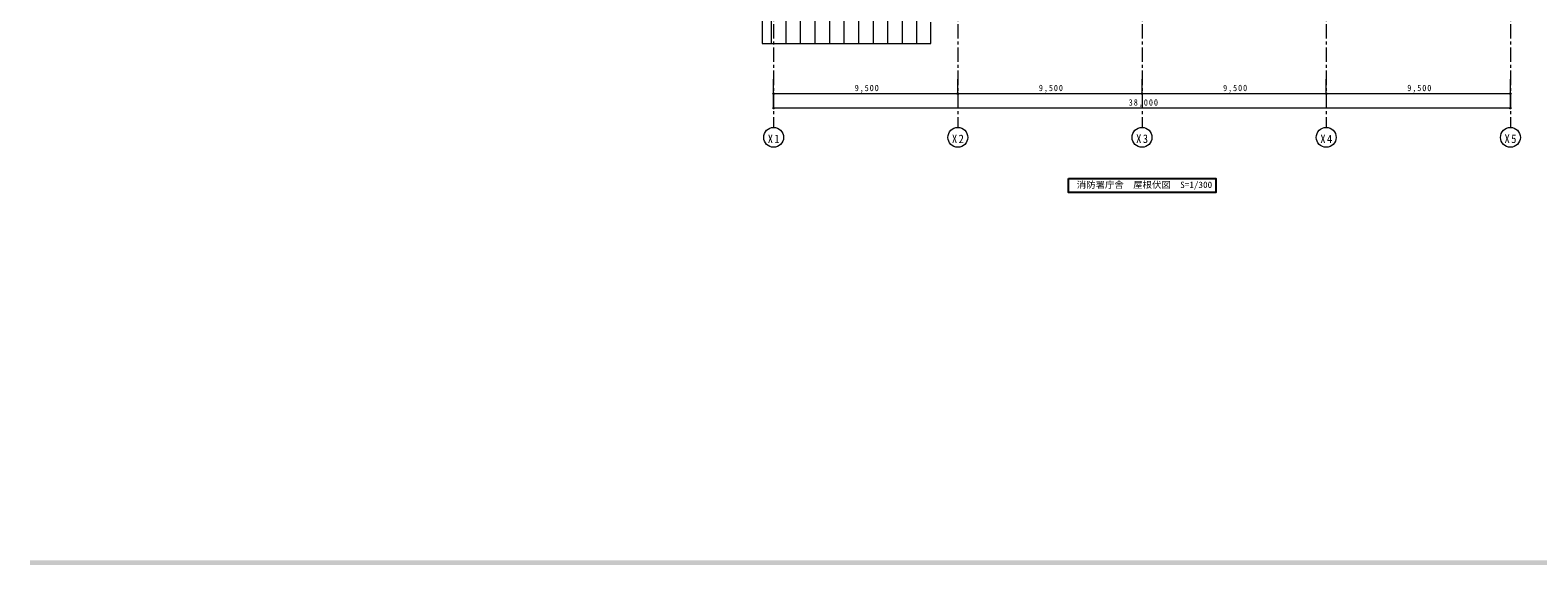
# Model space of a CAD drawing. Units: millimetres at full size. Extents: x -57346 to 60518, y -42813 to 41849.
# Drawn here: x -57346 to 20415, y -41582 to -13981 of the extents above; entities that cross this region are included whole.
import ezdxf
from ezdxf.enums import TextEntityAlignment as Align

# ---------------------------------------------------------------- set-up
doc = ezdxf.new("R2010")
doc.units = ezdxf.units.MM
doc.header["$LTSCALE"] = 150
doc.header["$PDMODE"] = 32
doc.header["$PDSIZE"] = 75
doc.linetypes.add('CHAIN1', pattern=[8, 5, -1, 1, -1])
for name, color, linetype, lineweight in [('1-2_細線', 7, 'Continuous', 13), ('1-3_中線', 3, 'Continuous', 25), ('1-A_中芯線', 4, 'CHAIN1', 9), ('1-B_文字', 4, 'Continuous', 9), ('1-D_文字', 3, 'Continuous', 18), ('1-E_寸法', 4, 'Continuous', 9)]:
    doc.layers.add(name, color=color, linetype=linetype, lineweight=lineweight)
doc.layers.add('F-D', color=150, linetype='Continuous')
doc.styles.add('ＭＳ ゴシック', font='')
doc.styles.get('ＭＳ ゴシック').set_extended_font_data('MS Gothic')

# ---------------------------------------------------------------- blocks, each defined once
blk = doc.blocks.new('通り芯2')
at = {"layer": '1-D_文字', "color": 7}
blk.add_circle((0, 0), 769, dxfattribs=at)

msp = doc.modelspace()

# ---------------------------------------------------------------- linework, layer by layer
at = {"layer": '1-2_細線', "lineweight": 18}
for p, q in [((-19600, 13930), (-19600, -14670)), ((-10900, -14670), (-10900, -13570)), ((-19600, -14670), (-10900, -14670))]:
    msp.add_line(p, q, dxfattribs=at)
at = {"layer": '1-3_中線'}
msp.add_lwpolyline([(-3787.2, -21639.7), (3798.5, -21639.7), (3798.5, -22360.2), (-3787.2, -22360.2)], close=True, dxfattribs=at)
at = {"layer": '1-A_中芯線'}
for p, q in [((-19000, 16330), (-19000, -19002.3)), ((-9500, 16330), (-9500, -19002.3)), ((0, 16330), (0, -19002.3)), ((9500, 16330), (9500, -19002.3)), ((19000, 16330), (19000, -19002.3))]:
    msp.add_line(p, q, dxfattribs=at)
at = {"layer": '1-B_文字'}
for p, q in [((-19125, 13630), (-19125, -14670)), ((-18375, 13630), (-18375, -14670)), ((-17625, 13630), (-17625, -14670)), ((-16875, 13630), (-16875, -14670)), ((-16125, 13630), (-16125, -14670)), ((-15375, 13630), (-15375, -14670)), ((-14625, 13630), (-14625, -14670)), ((-13875, 13630), (-13875, -14670)), ((-13125, 13630), (-13125, -14670)), ((-12375, -1965), (-12375, -14670)), ((-11625, -1965), (-11625, -14670))]:
    msp.add_line(p, q, dxfattribs=at)
at = {"layer": '1-E_寸法'}
for p, q in [((-19000, -17259.8), (-19000, -16509.8)), ((-9500, -17259.8), (-9500, -16509.8)), ((0, -17259.8), (0, -16509.8)), ((9500, -17259.8), (9500, -16509.8)), ((19000, -17259.8), (19000, -16509.8)), ((-19000, -17259.8), (-9500, -17259.8)), ((-19000, -18009.8), (-19000, -17259.8)), ((-9500, -17259.8), (0, -17259.8)), ((0, -17259.8), (9500, -17259.8)), ((9500, -17259.8), (19000, -17259.8)), ((19000, -18009.8), (19000, -17259.8)), ((19000, -18009.8), (-19000, -18009.8))]:
    msp.add_line(p, q, dxfattribs=at)
at = {"layer": '1-E_寸法', "color": 2}
for p in [(-19000, -17259.8), (-9500, -17259.8), (0, -17259.8), (9500, -17259.8), (19000, -17259.8), (-19000, -18009.8), (19000, -18009.8)]:
    msp.add_point(p, dxfattribs=at)
at = {"layer": 'F-D'}
msp.add_solid([(-57345.7, -41582.1), (-57345.7, -41342.1), (58508.1, -41582.1), (58508.1, -41342.1)], dxfattribs=at)

# ---------------------------------------------------------------- block references
at = {"layer": '1-D_文字', "xscale": 0.6666667, "yscale": 0.6666667}
for p in [(-19000, -19514.9), (-9500, -19514.9), (0, -19514.9), (9500, -19514.9), (19000, -19514.9)]:
    msp.add_blockref('通り芯2', p, dxfattribs=at)

# ---------------------------------------------------------------- texts
at = {"layer": '1-D_文字', "color": 7, "style": 'ＭＳ ゴシック', "width": 1.05}
msp.add_text('消防署庁舎\u3000屋根伏図\u3000S=1/300', height=329.9, dxfattribs=at).set_placement((-3365.8, -22229.1), align=Align.BOTTOM_LEFT)
at = {"layer": '1-D_文字', "char_height": 439.9, "attachment_point": 7, "style": 'ＭＳ ゴシック'}
for s, insert in [('\\T1.28;\\W0.9;X1', (-19303.7, -19814.9)), ('\\T1.28;\\W0.9;X2', (-9803.8, -19814.9)), ('\\T1.28;\\W0.9;X3', (-303.8, -19814.9)), ('\\T1.28;\\W0.9;X4', (9196.3, -19814.9)), ('\\T1.28;\\W0.9;X5', (18696.3, -19814.9))]:
    msp.add_mtext(s, dxfattribs=dict(at, insert=insert))
at = {"layer": '1-E_寸法', "color": 7, "char_height": 329.9, "attachment_point": 7, "style": 'ＭＳ ゴシック'}
for s, insert in [('\\T1.23;\\W0.85;9,500', (-14820, -17214.8)), ('\\T1.23;\\W0.85;9,500', (-5320, -17214.8)), ('\\T1.23;\\W0.85;9,500', (4180, -17214.8)), ('\\T1.23;\\W0.85;9,500', (13680, -17214.8)), ('\\T1.24;\\W0.85;38,000', (-686.3, -17964.8))]:
    msp.add_mtext(s, dxfattribs=dict(at, insert=insert))

doc.saveas('drawing.dxf')
